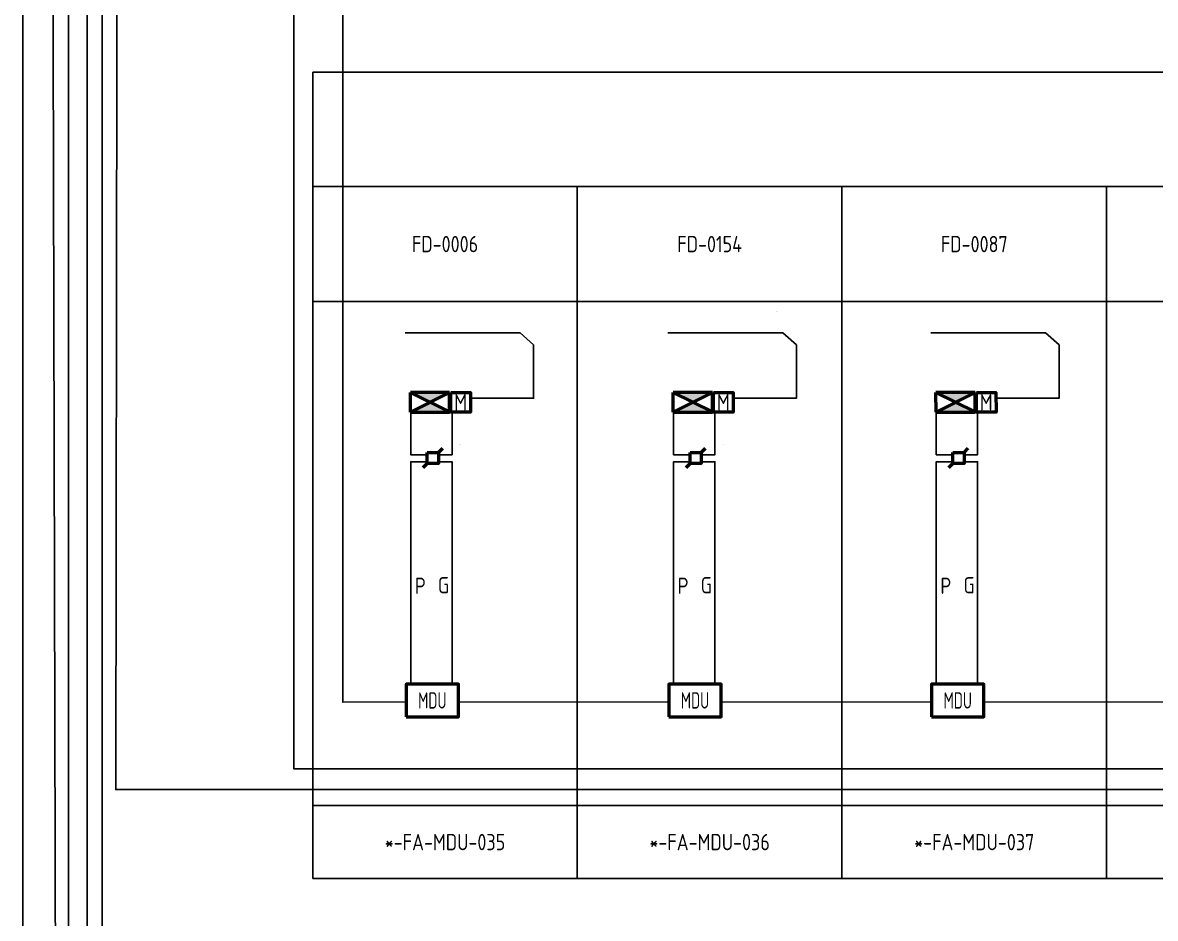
# Model space of a CAD drawing. Header units: millimetres. Extents: x 127230 to 906013, y -355313 to -209225.
# Drawn here: x 204063 to 221399, y -284681 to -270977 of the extents above; entities that cross this region are included whole.
import ezdxf
from ezdxf.enums import TextEntityAlignment as Align

# ---------------------------------------------------------------- set-up
doc = ezdxf.new("R2018")
doc.units = ezdxf.units.MM
doc.linetypes.add('Cплошная', pattern=[0])
for name, color, linetype, lineweight in [('14', 250, 'Continuous', 0), ('GM_кабель_СПС', 6, 'Continuous', 25), ('АТ_ПС_ИП_025', 1, 'Continuous', 25), ('АТ_ПС_ППКП_025', 5, 'Continuous', 25), ('АТ_ПС_Текст_025', 7, 'Continuous', 25), ('АТ_ПС_Трасса_100', 1, 'Continuous', 100)]:
    doc.layers.add(name, color=color, linetype=linetype, lineweight=lineweight)
doc.layers.add('ПС2', color=230, linetype='Continuous')
doc.styles.add('GLE_OASR_TextStyle', font='GOST2304A.ttf')
doc.styles.get("Standard").update_dxf_attribs({"font": 'gost_0.ttf'})
doc.styles.add('ГОСТ 2.304', font='CS_Gost2304.shx', dxfattribs={"width": 0.8})
doc.styles.add('Текст Т', font='isocpeur.ttf')

# ---------------------------------------------------------------- blocks, each defined once
blk = doc.blocks.new('*U53')
at = {"color": 0, "lineweight": 30, "width": 1.001, "flags": 104}
blk.add_attdef('ТЕКСТ1', text='', height=2.5, dxfattribs=at).set_placement((0.55, 3.27), align=Align.TOP_LEFT)
at = {"color": 0, "lineweight": 0}
blk.add_wipeout([(0, 4.3), (16.02, 4.3), (16.02, 0), (0, 0)], dxfattribs=at)
blk = doc.blocks.new('*U54')
at = {"color": 0, "lineweight": 30, "width": 1.001, "flags": 104}
blk.add_attdef('ТЕКСТ1', text='', height=2.5, dxfattribs=at).set_placement((0.55, 3.27), align=Align.TOP_LEFT)
at = {"color": 0, "lineweight": 0}
blk.add_wipeout([(0, 4.3), (21.07, 4.3), (21.07, 0), (0, 0)], dxfattribs=at)
blk = doc.blocks.new('*U49')
at = {"linetype": 'Continuous', "lineweight": 25}
blk.add_wipeout([(-1.5, -1.5), (-1.5, 1.5), (1.5, 1.5), (1.5, -1.5)], dxfattribs=at)
at = {"color": 0, "linetype": 'Continuous', "lineweight": -2}
for p, q in [((1.5, 1.5), (2.63, 2.63)), ((-1.5, -1.5), (-2.63, -2.63))]:
    blk.add_line(p, q, dxfattribs=at)
blk.add_lwpolyline([(-1.5, 1.5), (1.5, 1.5), (1.5, -1.5), (-1.5, -1.5)], close=True, dxfattribs=at)
blk = doc.blocks.new('*U52')
at = {"linetype": 'Continuous', "lineweight": -2}
h = blk.add_hatch(color=0, dxfattribs=at)
h.dxf.hatch_style = 1
h.paths.add_polyline_path([(-6, 2.97), (-2.98, 1.48), (0, 2.97)])
h.paths.add_polyline_path([(-2.98, 1.48), (-6, -0.03), (0, -0.03), (0, 0)])
at = {"color": 0, "linetype": 'Continuous', "lineweight": -2}
for p, q in [((-6, -0.03), (-6, 2.97)), ((0, 2.97), (-6, 2.97)), ((-6, 2.97), (0, 0)), ((-6, -0.03), (0, 2.97)), ((0, -0.03), (0, 2.97)), ((0, 1.47), (0.18, 1.47)), ((-6, -0.03), (0, -0.03))]:
    blk.add_line(p, q, dxfattribs=at)
blk.add_lwpolyline([(0.18, 2.97), (3.18, 2.97), (3.18, -0.03), (0.18, -0.03)], close=True, dxfattribs=at)
at = {"color": 0, "linetype": 'Continuous', "lineweight": -2, "style": 'GLE_OASR_TextStyle'}
blk.add_text('М', height=2.5, dxfattribs=at).set_placement((1.68, 1.47), align=Align.MIDDLE_CENTER)
blk = doc.blocks.new('*U51')
at = {"color": 0, "linetype": 'Continuous', "lineweight": -2}
blk.add_lwpolyline([(-8, -0.03), (0, -0.03), (0, 4.97), (-8, 4.97)], close=True, dxfattribs=at)
at = {"color": 0, "linetype": 'Continuous', "lineweight": -2, "style": 'ГОСТ 2.304', "width": 0.8, "flags": 4}
blk.add_attdef('НАДПИСЬ', text='', height=2.5, dxfattribs=at).set_placement((-4, 2.47), align=Align.MIDDLE_CENTER)
blk = doc.blocks.new('*U50')
at = {"color": 0, "lineweight": 0}
blk.add_wipeout([(-2.08, 6.13), (-19.65, 6.12), (-19.65, 1.83), (-2.08, 1.83)], dxfattribs=at)
at = {"color": 0, "linetype": 'Cплошная', "lineweight": 25}
for q in [(-19.65, 1.83), (0, 0)]:
    blk.add_line((-2.08, 1.83), q, dxfattribs=at)
at = {"color": 0, "lineweight": 30, "flags": 104}
blk.add_attdef('ТЕКСТ1', text='', height=2.5, dxfattribs=at).set_placement((-2.99, 5.1), align=Align.TOP_RIGHT)
blk = doc.blocks.new('*T84')
at = {"color": 7, "linetype": 'ByBlock', "transparency": 16777216}
for p, q in [((0, 0), (97200, 0)), ((0, 0), (0, -1753)), ((60750, 0), (60750, -12341)), ((64800, 0), (64800, -12341)), ((97200, 0), (97200, -12341)), ((101250, 0), (101250, -12341)), ((113400, 0), (113400, -12341)), ((120377, 0), (160877, 0)), ((120377, 0), (120377, -12341)), ((124427, 0), (124427, -12341)), ((132527, 0), (132527, -12341)), ((136577, 0), (136577, -12341)), ((160877, 0), (160877, -12341)), ((0, -1753), (160877, -1753)), ((4050, -1753), (4050, -12341)), ((8100, -1753), (8100, -12341)), ((12150, -1753), (12150, -12341)), ((16200, -1753), (16200, -12341)), ((20250, -1753), (20250, -12341)), ((24300, -1753), (24300, -12341)), ((28350, -1753), (28350, -12341)), ((32400, -1753), (32400, -12341)), ((36450, -1753), (36450, -12341)), ((40500, -1753), (40500, -12341)), ((44550, -1753), (44550, -12341)), ((48600, -1753), (48600, -12341)), ((52650, -1753), (52650, -12341)), ((56700, -1753), (56700, -12341)), ((68850, -1753), (68850, -12341)), ((72900, -1753), (72900, -12341)), ((76950, -1753), (76950, -12341)), ((81000, -1753), (81000, -12341)), ((85050, -1753), (85050, -12341)), ((89100, -1753), (89100, -12341)), ((93150, -1753), (93150, -12341)), ((105300, -1753), (105300, -12341)), ((109350, -1753), (109350, -12341)), ((128477, -1753), (128477, -12341)), ((140627, -1753), (140627, -12341)), ((144677, -1753), (144677, -12341)), ((148727, -1753), (148727, -12341)), ((152777, -1753), (152777, -12341)), ((156827, -1753), (156827, -12341)), ((0, -3512), (160877, -3512)), ((0, -3512), (0, -11223)), ((0, -11223), (160877, -11223)), ((0, -12341), (160877, -12341))]:
    blk.add_line(p, q, dxfattribs=at)
at = {"color": 0, "linetype": 'ByBlock', "lineweight": -2, "transparency": 16777216}
for p, q in [((97200, 0), (120377, 0)), ((0, -1753), (0, -3512)), ((0, -11223), (0, -12341))]:
    blk.add_line(p, q, dxfattribs=at)
at = {"color": 7, "transparency": 16777216, "char_height": 250, "attachment_point": 5}
for s, insert, width, style in [('Отключение приточно-вытяжной вентиляции', (99225, -877), 4048.8, 'GLE_OASR_TextStyle'), ('Отключение вытяжной вентиляции, кондиционирования, электроконвекторов* ', (116888, -877), 6975.56, 'GLE_OASR_TextStyle'), ('Управление противопожарными клапанами', (107325, -877), 12148.8, 'GLE_OASR_TextStyle'), ('Отключение F0-51-010-NHC13^J/F0-51-010-NHC12/F0-51-010-NHC14 от Щита ^JF0-51-010-NHC11', (116888, -2632), 6975.56, 'GLE_OASR_TextStyle'), ('ПВ1 (FAB-0001A)/ ПВ1р (FAB-0001В)', (99225, -2632), 4048.8, 'GLE_OASR_TextStyle'), ('Дистанционный пуск ^Jсистемы дымоудаления', (122402, -2632), 4048.8, 'GLE_OASR_TextStyle'), ('Дистанционный пуск ^Jсистемы дымоудаления', (134552, -2632), 4048.8, 'GLE_OASR_TextStyle'), ('FD-0006', (2025, -2632), 4048.8, 'GLE_OASR_TextStyle'), ('FD-0154', (6075, -2632), 4048.8, 'GLE_OASR_TextStyle'), ('FD-0087', (10125, -2632), 4048.8, 'GLE_OASR_TextStyle'), ('FD-118', (14175, -2632), 4048.8, 'GLE_OASR_TextStyle'), ('FD-0130', (18225, -2632), 4048.8, 'GLE_OASR_TextStyle'), ('FD-0131', (22275, -2632), 4048.8, 'GLE_OASR_TextStyle'), ('FD-0112', (26325, -2632), 4048.8, 'GLE_OASR_TextStyle'), ('FD-0043', (30375, -2632), 4048.8, 'GLE_OASR_TextStyle'), ('FD-0096', (34425, -2632), 4048.8, 'GLE_OASR_TextStyle'), ('FD-0057', (38475, -2632), 4048.8, 'GLE_OASR_TextStyle'), ('FD-0097', (42525, -2632), 4048.8, 'GLE_OASR_TextStyle'), ('FD-0074', (46575, -2632), 4048.8, 'GLE_OASR_TextStyle'), ('FD-0075', (50625, -2632), 4048.8, 'GLE_OASR_TextStyle'), ('FD-0076', (54675, -2632), 4048.8, 'GLE_OASR_TextStyle'), ('FD-0060', (58725, -2632), 4048.8, 'GLE_OASR_TextStyle'), ('{\\C256;Кнопка отключения вентиляции}', (62775, -2632), 4048.8, 'GLE_OASR_TextStyle'), ('FD-0009', (66825, -2632), 4048.8, 'GLE_OASR_TextStyle'), ('FD-0114', (70875, -2632), 4048.8, 'GLE_OASR_TextStyle'), ('FD-0153', (74925, -2632), 4048.8, 'GLE_OASR_TextStyle'), ('FD-0152', (78975, -2632), 4048.8, 'GLE_OASR_TextStyle'), ('FD-0151', (83025, -2632), 4048.8, 'GLE_OASR_TextStyle'), ('FD-0008', (87075, -2632), 4048.8, 'GLE_OASR_TextStyle'), ('FD-0125', (91125, -2632), 4048.8, 'GLE_OASR_TextStyle'), ('FD-0058', (95175, -2632), 4048.8, 'GLE_OASR_TextStyle'), ('FD-0078', (103275, -2632), 4048.8, 'GLE_OASR_TextStyle'), ('FD-0031', (107325, -2632), 4048.8, 'GLE_OASR_TextStyle'), ('FD-0081', (111375, -2632), 4048.8, 'GLE_OASR_TextStyle'), ('FD-0091', (126452, -2632), 4048.8, 'GLE_OASR_TextStyle'), ('FD-0046', (130502, -2632), 4048.8, 'GLE_OASR_TextStyle'), ('FD-0093', (138602, -2632), 4048.8, 'GLE_OASR_TextStyle'), ('FD-0045', (142652, -2632), 4048.8, 'GLE_OASR_TextStyle'), ('FD-0044', (146702, -2632), 4048.8, 'GLE_OASR_TextStyle'), ('FD-0007', (150752, -2632), 4048.8, 'GLE_OASR_TextStyle'), ('FD-0071', (154802, -2632), 4048.8, 'GLE_OASR_TextStyle'), ('FD-0143', (158852, -2632), 4048.8, 'GLE_OASR_TextStyle'), ('*-FA-MDU-035', (2025, -11782), 4048.8, 'GLE_OASR_TextStyle'), ('*-FA-MDU-036', (6075, -11782), 4048.8, 'GLE_OASR_TextStyle'), ('*-FA-MDU-037', (10125, -11782), 4048.8, 'GLE_OASR_TextStyle'), ('*-FA-MDU-038', (14175, -11782), 4048.8, 'GLE_OASR_TextStyle'), ('*-FA-MDU-039', (18225, -11782), 4048.8, 'GLE_OASR_TextStyle'), ('*-FA-MDU-040', (22275, -11782), 4048.8, 'GLE_OASR_TextStyle'), ('*-FA-MDU-041', (26325, -11782), 4048.8, 'GLE_OASR_TextStyle'), ('*-FA-MDU-042', (30375, -11782), 4048.8, 'GLE_OASR_TextStyle'), ('*-FA-MDU-043', (34425, -11782), 4048.8, 'Текст Т'), ('*-FA-MDU-044', (38475, -11782), 4048.8, 'Текст Т'), ('*-FA-MDU-045', (42525, -11782), 4048.8, 'Текст Т'), ('*-FA-MDU-046', (46575, -11782), 4048.8, 'Текст Т'), ('*-FA-MDU-047', (50625, -11782), 4048.8, 'Текст Т'), ('*-FA-MDU-048', (54675, -11782), 4048.8, 'GLE_OASR_TextStyle'), ('*-FA-MDU-049', (58725, -11782), 4048.8, 'GLE_OASR_TextStyle'), ('*-FA-SIB-11.8', (62775, -11782), 4048.8, 'GLE_OASR_TextStyle'), ('*-FA-MDU-050', (66825, -11782), 4048.8, 'GLE_OASR_TextStyle'), ('*-FA-MDU-051', (70875, -11782), 4048.8, 'GLE_OASR_TextStyle'), ('*-FA-MDU-052', (74925, -11782), 4048.8, 'GLE_OASR_TextStyle'), ('*-FA-MDU-053', (78975, -11782), 4048.8, 'GLE_OASR_TextStyle'), ('*-FA-MDU-054', (83025, -11782), 4048.8, 'GLE_OASR_TextStyle'), ('*-FA-MDU-055', (87075, -11782), 4048.8, 'GLE_OASR_TextStyle'), ('*-FA-MDU-056', (91125, -11782), 4048.8, 'GLE_OASR_TextStyle'), ('*-FA-MDU-057', (95175, -11782), 4048.8, 'GLE_OASR_TextStyle'), (' *-FA-MR4-11.1', (99225, -11782), 4048.8, 'GLE_OASR_TextStyle'), ('*-FA-MDU-058', (103275, -11782), 4048.8, 'GLE_OASR_TextStyle'), ('*-FA-MDU-059', (107325, -11782), 4048.8, 'GLE_OASR_TextStyle'), ('*-FA-MDU-060', (111375, -11782), 4048.8, 'GLE_OASR_TextStyle'), (' *-FA-MR1-11.2', (116888, -11782), 6975.56, 'GLE_OASR_TextStyle'), ('*-FA-SIB-11.2', (122402, -11782), 4048.8, 'GLE_OASR_TextStyle'), ('*-FA-MDU-061', (126452, -11782), 4048.8, 'GLE_OASR_TextStyle'), ('*-FA-MDU-062', (130502, -11782), 4048.8, 'GLE_OASR_TextStyle'), ('*-FA-SIB-11.1', (134552, -11782), 4048.8, 'GLE_OASR_TextStyle'), ('*-FA-MDU-063', (138602, -11782), 4048.8, 'GLE_OASR_TextStyle'), ('*-FA-MDU-064', (142652, -11782), 4048.8, 'GLE_OASR_TextStyle'), ('*-FA-MDU-065', (146702, -11782), 4048.8, 'GLE_OASR_TextStyle'), ('*-FA-MDU-066', (150752, -11782), 4048.8, 'GLE_OASR_TextStyle'), ('*-FA-MDU-067', (154802, -11782), 4048.8, 'GLE_OASR_TextStyle'), ('*-FA-MDU-068', (158852, -11782), 4048.8, 'GLE_OASR_TextStyle')]:
    blk.add_mtext(s, dxfattribs=dict(at, insert=insert, width=width, style=style))
at = {"transparency": 16777216, "insert": (30375, -877), "char_height": 250, "width": 60748.8, "attachment_point": 5, "style": 'GLE_OASR_TextStyle'}
blk.add_mtext('Управление противопожарными клапанами', dxfattribs=at)
at = {"color": 0, "transparency": 16777216, "char_height": 250, "attachment_point": 5, "style": 'GLE_OASR_TextStyle'}
for s, insert, width in [('{\\C256;Управление противопожарными клапанами}', (81000, -877), 32398.8), ('{\\C7;Управление противопожарными клапанами}', (128477, -877), 8098.8), ('{\\C7;Управление противопожарными клапанами}', (148727, -877), 24298.8)]:
    blk.add_mtext(s, dxfattribs=dict(at, insert=insert, width=width))

msp = doc.modelspace()

# ---------------------------------------------------------------- linework, layer by layer
at = {"layer": '14', "color": 6, "lineweight": 25}
for points in [[(210003, -276938), (210003, -277588), (210255, -277588)], [(214025, -276938), (214025, -277588), (214276, -277588)], [(218046, -276938), (218046, -277588), (218298, -277588)]]:
    msp.add_lwpolyline(points, dxfattribs=at)
at = {"layer": 'GM_кабель_СПС'}
for points in [[(205506, -267284), (204762, -267284), (204762, -322657), (333502, -322600), (333505, -324813), (208960, -324813), (208960, -336361), (289503, -336361), (289503, -337532), (204693, -337589), (204519, -267129), (205506, -267129)], [(206256, -267284), (366325, -267284), (366314, -268167), (208961, -268167), (208961, -281375), (368507, -281312), (368507, -282711), (205488, -282711), (205511, -267534)], [(205506, -267430), (205280, -267430), (205280, -295319), (353314, -295319), (353314, -297032), (209096, -297032), (209098, -308326), (297114, -308354), (297114, -310167), (205049, -310167), (205049, -267330), (205506, -267330)]]:
    msp.add_lwpolyline(points, dxfattribs=at)
at = {"layer": 'АТ_ПС_Трасса_100', "color": 92, "lineweight": 25, "ltscale": 100}
for points in [[(210427, -277588), (210635, -277588), (210635, -276939)], [(214449, -277588), (214657, -277588), (214657, -276939)], [(218471, -277588), (218679, -277588), (218679, -276939)], [(210427, -277695), (210635, -277695), (210635, -281097)], [(214449, -277695), (214657, -277695), (214657, -281097)], [(218471, -277695), (218679, -277695), (218679, -281097)]]:
    msp.add_lwpolyline(points, dxfattribs=at)
at = {"layer": 'АТ_ПС_Трасса_100', "color": 6, "lineweight": 25, "ltscale": 100}
for points in [[(210255, -277695), (210003, -277695), (210003, -281097)], [(214276, -277695), (214025, -277695), (214025, -281097)], [(218298, -277695), (218046, -277695), (218046, -281097)]]:
    msp.add_lwpolyline(points, dxfattribs=at)

# ---------------------------------------------------------------- block references
msp.add_blockref('*T84', (208502, -271733))
at = {"layer": 'ПС2', "color": 5, "lineweight": 50, "transparency": 33554687, "xscale": 100, "yscale": 100, "zscale": 100, "rotation": 0.1250381865928775}
for p in [(210598, -276934), (214620, -276934), (218642, -276934)]:
    msp.add_blockref('*U52', p, dxfattribs=at)

# ---------------------------------------------------------------- texts
at = {"layer": 'АТ_ПС_Текст_025', "char_height": 250, "attachment_point": 5, "style": 'GLE_OASR_TextStyle'}
for s, insert in [('P', (210149, -279593)), ('G', (210504, -279584)), ('P', (214171, -279593)), ('G', (214526, -279584)), ('P', (218192, -279593)), ('G', (218548, -279584))]:
    msp.add_mtext_dynamic_manual_height_columns(s, width=1237.88, gutter_width=12.5, heights=[0], dxfattribs=dict(at, insert=insert))

# ---------------------------------------------------------------- next in the draw order: block references
at = {"layer": 'АТ_ПС_ИП_025', "lineweight": 50, "xscale": 57.51779866433964, "yscale": 57.51779866433964, "zscale": 57.51779866433964}
for p in [(210341, -277638), (214363, -277638), (218384, -277638)]:
    msp.add_blockref('*U49', p, dxfattribs=at)
at = {"layer": 'АТ_ПС_Текст_025', "linetype": 'Continuous'}
ref = msp.add_blockref('*U50', (211883, -275907), dxfattribs=dict(at, xscale=100, yscale=100, zscale=100))
lines = msp.add_mtext('230 В AC*** ', dxfattribs={"layer": '0', "color": 0, "insert": (211584, -275396), "char_height": 2.5, "attachment_point": 1})
ref.add_attrib('ТЕКСТ1', '', (211584, -275396), dxfattribs={"flags": 104}).embed_mtext(lines)
ref = msp.add_blockref('*U50', (215904, -275907), dxfattribs=dict(at, xscale=100, yscale=100, zscale=100))
lines = msp.add_mtext('230 В AC*** ', dxfattribs={"layer": '0', "color": 0, "insert": (215605, -275396), "char_height": 2.5, "attachment_point": 1})
ref.add_attrib('ТЕКСТ1', '', (215605, -275396), dxfattribs={"flags": 104}).embed_mtext(lines)
ref = msp.add_blockref('*U50', (219926, -275907), dxfattribs=dict(at, xscale=100, yscale=100, zscale=100))
lines = msp.add_mtext('230 В AC*** ', dxfattribs={"layer": '0', "color": 0, "insert": (219627, -275396), "char_height": 2.5, "attachment_point": 1})
ref.add_attrib('ТЕКСТ1', '', (219627, -275396), dxfattribs={"flags": 104}).embed_mtext(lines)
at = {"layer": 'АТ_ПС_Текст_025', "transparency": 33554636}
ref = msp.add_blockref('*U53', (210694, -277763), dxfattribs=dict(at, xscale=99.99980000000001, yscale=99.99980000000001, zscale=99.99980000000001))
lines = msp.add_mtext('\\W1.0010;*FA-XK-035', dxfattribs={"layer": '0', "color": 0, "insert": (210749, -277436), "char_height": 2.5, "attachment_point": 1})
ref.add_attrib('ТЕКСТ1', '', (210749, -277436), dxfattribs={"flags": 104}).embed_mtext(lines)
ref = msp.add_blockref('*U53', (214716, -277763), dxfattribs=dict(at, xscale=99.99980000000001, yscale=99.99980000000001, zscale=99.99980000000001))
lines = msp.add_mtext('\\W1.0010;*FA-XK-036', dxfattribs={"layer": '0', "color": 0, "insert": (214770, -277436), "char_height": 2.5, "attachment_point": 1})
ref.add_attrib('ТЕКСТ1', '', (214770, -277436), dxfattribs={"flags": 104}).embed_mtext(lines)
ref = msp.add_blockref('*U53', (218737, -277763), dxfattribs=dict(at, xscale=99.99980000000001, yscale=99.99980000000001, zscale=99.99980000000001))
lines = msp.add_mtext('\\W1.0010;*FA-XK-037', dxfattribs={"layer": '0', "color": 0, "insert": (218792, -277436), "char_height": 2.5, "attachment_point": 1})
ref.add_attrib('ТЕКСТ1', '', (218792, -277436), dxfattribs={"flags": 104}).embed_mtext(lines)
at = {"layer": 'АТ_ПС_Текст_025', "transparency": 33554636, "xscale": 99.99980000000001, "yscale": 99.99980000000001, "zscale": 99.99980000000001, "rotation": 90.0000000004073}
for p in [(209887, -280326), (211152, -280326), (213909, -280326), (215174, -280326), (217930, -280326), (219196, -280326)]:
    msp.add_blockref('*U54', p, dxfattribs=at)

# ---------------------------------------------------------------- next in the draw order: wipeouts: each hides what was drawn before it
at = {"lineweight": 25}
for points in [[(209932, -281097), (210732, -281097), (210732, -281597), (209932, -281597)], [(213953, -281097), (214753, -281097), (214753, -281597), (213953, -281597)], [(217975, -281097), (218775, -281097), (218775, -281597), (217975, -281597)]]:
    msp.add_wipeout(points, dxfattribs=at).dxf.layer = 'АТ_ПС_Трасса_100'

# ---------------------------------------------------------------- next in the draw order: linework, layer by layer
at = {"color": 18, "true_color": 0x000000}
msp.add_lwpolyline([(204063, -285232), (370338, -285232), (370338, -257273), (204063, -257273)], close=True, dxfattribs=at)
at = {"layer": '14', "color": 6, "lineweight": 25}
for points in [[(211883, -275907), (211883, -276725), (210916, -276721)], [(215904, -275907), (215904, -276725), (214938, -276721)], [(219926, -275907), (219926, -276725), (218959, -276721)]]:
    msp.add_lwpolyline(points, dxfattribs=at)
at = {"layer": 'GM_кабель_СПС', "color": 34}
msp.add_lwpolyline([(307881, -281724), (307881, -282396), (208215, -282396), (208215, -268917)], dxfattribs=at)

# ---------------------------------------------------------------- next in the draw order: block references
at = {"layer": 'АТ_ПС_ППКП_025', "color": 1, "linetype": 'Continuous', "lineweight": 50}
ref = msp.add_blockref('*U51', (210731, -281594), dxfattribs=dict(at, xscale=100, yscale=100, zscale=100))
ref.add_attrib('НАДПИСЬ', 'MDU', dxfattribs={"layer": '0', "color": 0, "linetype": 'Continuous', "lineweight": -2, "height": 250, "style": 'ГОСТ 2.304', "width": 0.8}).set_placement((210332, -281347), align=Align.MIDDLE_CENTER)
ref = msp.add_blockref('*U51', (214753, -281594), dxfattribs=dict(at, xscale=100, yscale=100, zscale=100))
ref.add_attrib('НАДПИСЬ', 'MDU', dxfattribs={"layer": '0', "color": 0, "linetype": 'Continuous', "lineweight": -2, "height": 250, "style": 'ГОСТ 2.304', "width": 0.8}).set_placement((214353, -281347), align=Align.MIDDLE_CENTER)
ref = msp.add_blockref('*U51', (218775, -281594), dxfattribs=dict(at, xscale=100, yscale=100, zscale=100))
ref.add_attrib('НАДПИСЬ', 'MDU', dxfattribs={"layer": '0', "color": 0, "linetype": 'Continuous', "lineweight": -2, "height": 250, "style": 'ГОСТ 2.304', "width": 0.8}).set_placement((218375, -281347), align=Align.MIDDLE_CENTER)

doc.saveas('drawing.dxf')
